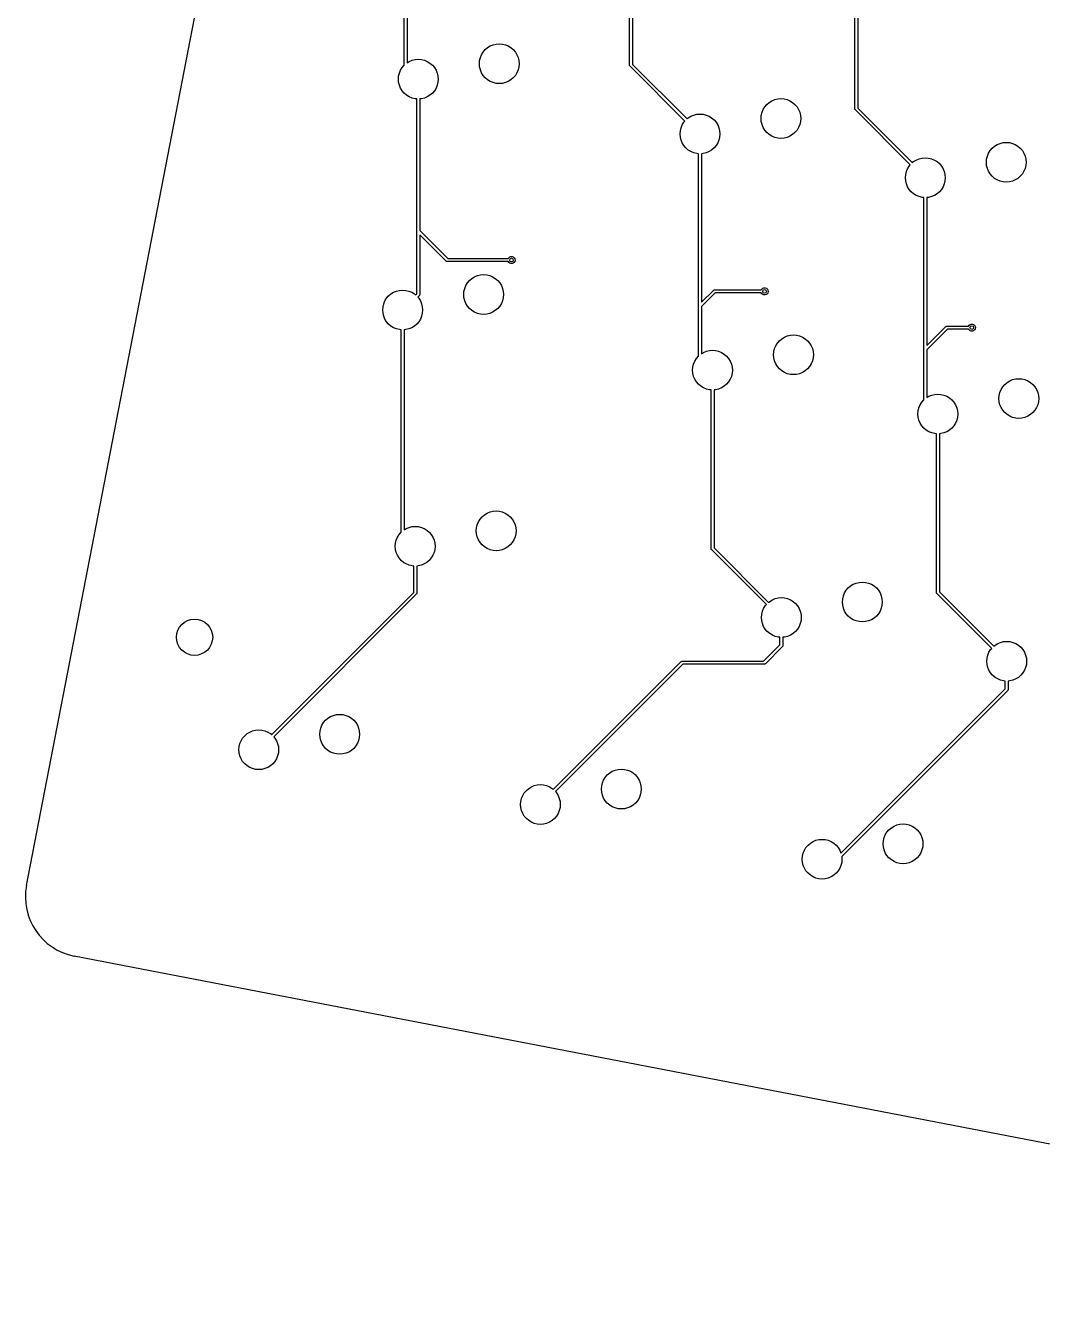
# Model space of a CAD drawing. Extents: x 101 to 518, y -308 to -134.
# Drawn here: x 101.5 to 185.9, y -307.3 to -202 of the extents above; entities that cross this region are included whole.
import ezdxf

# ---------------------------------------------------------------- set-up
doc = ezdxf.new("R2010")
doc.units = 0
doc.layers.add('BLACK', color=7, linetype='CONTINUOUS')

msp = doc.modelspace()

# ---------------------------------------------------------------- linework, layer by layer
at = {"layer": 'BLACK', "linetype": 'CONTINUOUS'}
for p, q in [((101.55841, -273.39485), (126.058534, -146.810875)), ((132.908749, -205.312929), (132.908749, -188.51249)), ((133.158749, -188.51249), (133.158749, -205.11262)), ((151.608747, -205.309606), (151.608747, -192.147401)), ((151.858747, -192.147401), (151.858747, -205.257829)), ((170.308744, -208.944516), (170.308744, -195.782313)), ((170.558744, -195.782313), (170.558744, -208.89274)), ((139.321664, -204.450274), (139.456947, -204.229512)), ((139.456947, -204.229512), (139.625099, -204.032632)), ((139.625099, -204.032632), (139.821979, -203.86448)), ((139.821979, -203.86448), (140.042741, -203.729197)), ((140.042741, -203.729197), (140.281947, -203.630115)), ((140.281947, -203.630115), (140.533708, -203.569672)), ((140.533708, -203.569672), (140.791825, -203.549358)), ((140.791825, -203.549358), (141.049942, -203.569672)), ((141.049942, -203.569672), (141.301703, -203.630115)), ((141.301703, -203.630115), (141.540909, -203.729197)), ((141.540909, -203.729197), (141.761671, -203.86448)), ((141.761671, -203.86448), (141.958551, -204.032632)), ((141.958551, -204.032632), (142.126703, -204.229512)), ((142.126703, -204.229512), (142.261986, -204.450274)), ((132.738959, -205.511208), (132.907111, -205.314328)), ((132.907111, -205.314328), (132.908749, -205.312929)), ((133.158749, -205.11262), (133.324753, -205.010893)), ((133.324753, -205.010893), (133.563959, -204.911811)), ((133.563959, -204.911811), (133.81572, -204.851368)), ((133.81572, -204.851368), (134.073837, -204.831054)), ((134.073837, -204.831054), (134.331954, -204.851368)), ((134.331954, -204.851368), (134.583715, -204.911811)), ((134.583715, -204.911811), (134.822921, -205.010893)), ((134.822921, -205.010893), (135.043683, -205.146176)), ((135.043683, -205.146176), (135.240563, -205.314328)), ((135.240563, -205.314328), (135.408715, -205.511208)), ((139.141825, -205.199358), (139.162139, -204.941241)), ((139.162139, -205.457475), (139.141825, -205.199358)), ((139.162139, -204.941241), (139.222582, -204.68948)), ((139.222582, -204.68948), (139.321664, -204.450274)), ((142.261986, -204.450274), (142.361068, -204.68948)), ((142.361068, -204.68948), (142.421511, -204.941241)), ((142.421511, -204.941241), (142.441825, -205.199358)), ((142.441825, -205.199358), (142.421511, -205.457475)), ((151.611149, -205.333992), (151.608747, -205.309606)), ((151.611149, -205.333993), (151.611149, -205.333992)), ((151.616615, -205.34719), (151.611149, -205.333993)), ((151.629813, -205.379052), (151.616615, -205.34719)), ((151.629818, -205.379057), (151.629813, -205.379052)), ((151.645359, -205.397994), (151.629818, -205.379057)), ((151.858747, -205.257829), (156.377452, -209.776534)), ((132.423837, -206.481054), (132.444151, -206.222937)), ((132.444151, -206.222937), (132.504594, -205.971176)), ((132.504594, -205.971176), (132.603676, -205.73197)), ((132.603676, -205.73197), (132.738959, -205.511208)), ((135.408715, -205.511208), (135.543998, -205.73197)), ((135.543998, -205.73197), (135.64308, -205.971176)), ((135.64308, -205.971176), (135.703523, -206.222937)), ((135.703523, -206.222937), (135.723837, -206.481054)), ((139.222582, -205.709236), (139.162139, -205.457475)), ((139.321664, -205.948442), (139.222582, -205.709236)), ((139.456947, -206.169204), (139.321664, -205.948442)), ((139.625099, -206.366084), (139.456947, -206.169204)), ((139.821979, -206.534236), (139.625099, -206.366084)), ((141.958551, -206.366084), (141.761671, -206.534236)), ((142.126703, -206.169204), (141.958551, -206.366084)), ((142.261986, -205.948442), (142.126703, -206.169204)), ((142.361068, -205.709236), (142.261986, -205.948442)), ((142.421511, -205.457475), (142.361068, -205.709236)), ((156.200675, -209.953311), (151.645359, -205.397994)), ((132.444151, -206.739171), (132.423837, -206.481054)), ((132.504594, -206.990932), (132.444151, -206.739171)), ((132.603676, -207.230138), (132.504594, -206.990932)), ((132.738959, -207.4509), (132.603676, -207.230138)), ((132.907111, -207.64778), (132.738959, -207.4509)), ((135.408715, -207.4509), (135.240563, -207.64778)), ((135.543998, -207.230138), (135.408715, -207.4509)), ((135.64308, -206.990932), (135.543998, -207.230138)), ((135.703523, -206.739171), (135.64308, -206.990932)), ((135.723837, -206.481054), (135.703523, -206.739171)), ((140.042741, -206.669519), (139.821979, -206.534236)), ((140.281947, -206.768601), (140.042741, -206.669519)), ((140.533708, -206.829044), (140.281947, -206.768601)), ((140.791825, -206.849358), (140.533708, -206.829044)), ((141.049942, -206.829044), (140.791825, -206.849358)), ((141.301703, -206.768601), (141.049942, -206.829044)), ((141.540909, -206.669519), (141.301703, -206.768601)), ((141.761671, -206.534236), (141.540909, -206.669519)), ((133.103991, -207.815932), (132.907111, -207.64778)), ((133.324753, -207.951215), (133.103991, -207.815932)), ((133.563959, -208.050297), (133.324753, -207.951215)), ((133.81572, -208.11074), (133.563959, -208.050297)), ((133.948837, -208.121216), (133.81572, -208.11074)), ((133.948837, -219.096311), (133.948837, -208.121216)), ((134.331954, -208.11074), (134.198837, -208.121216)), ((134.198837, -208.121216), (134.198837, -219.044534)), ((134.583715, -208.050297), (134.331954, -208.11074)), ((134.822921, -207.951215), (134.583715, -208.050297)), ((135.043683, -207.815932), (134.822921, -207.951215)), ((135.240563, -207.64778), (135.043683, -207.815932)), ((163.000096, -208.576271), (163.196976, -208.408119)), ((163.196976, -208.408119), (163.417738, -208.272836)), ((163.417738, -208.272836), (163.656944, -208.173754)), ((163.656944, -208.173754), (163.908705, -208.113311)), ((163.908705, -208.113311), (164.166822, -208.092997)), ((164.166822, -208.092997), (164.424939, -208.113311)), ((164.424939, -208.113311), (164.6767, -208.173754)), ((164.6767, -208.173754), (164.915906, -208.272836)), ((164.915906, -208.272836), (165.136668, -208.408119)), ((165.136668, -208.408119), (165.333548, -208.576271)), ((156.478988, -209.689815), (156.69975, -209.554532)), ((156.69975, -209.554532), (156.938956, -209.45545)), ((156.938956, -209.45545), (157.190717, -209.395007)), ((157.190717, -209.395007), (157.448834, -209.374693)), ((157.448834, -209.374693), (157.706951, -209.395007)), ((157.706951, -209.395007), (157.958712, -209.45545)), ((157.958712, -209.45545), (158.197918, -209.554532)), ((158.197918, -209.554532), (158.41868, -209.689815)), ((162.516822, -209.742997), (162.537136, -209.48488)), ((162.537136, -209.48488), (162.597579, -209.233119)), ((162.597579, -209.233119), (162.696661, -208.993913)), ((162.696661, -208.993913), (162.831944, -208.773151)), ((162.831944, -208.773151), (163.000096, -208.576271)), ((165.333548, -208.576271), (165.5017, -208.773151)), ((165.5017, -208.773151), (165.636983, -208.993913)), ((165.636983, -208.993913), (165.736065, -209.233119)), ((165.736065, -209.233119), (165.796508, -209.48488)), ((165.796508, -209.48488), (165.816822, -209.742997)), ((170.311146, -208.968902), (170.308744, -208.944516)), ((170.311146, -208.968903), (170.311146, -208.968902)), ((170.316612, -208.9821), (170.311146, -208.968903)), ((170.32981, -209.013962), (170.316612, -208.9821)), ((170.329815, -209.013967), (170.32981, -209.013962)), ((170.345356, -209.032904), (170.329815, -209.013967)), ((174.900674, -213.588222), (170.345356, -209.032904)), ((170.558744, -208.89274), (175.07745, -213.411446)), ((155.819148, -210.766576), (155.879591, -210.514815)), ((155.879591, -210.514815), (155.978673, -210.275609)), ((155.978673, -210.275609), (156.113956, -210.054847)), ((156.113956, -210.054847), (156.200675, -209.953311)), ((156.377452, -209.776534), (156.478988, -209.689815)), ((158.41868, -209.689815), (158.61556, -209.857967)), ((158.61556, -209.857967), (158.783712, -210.054847)), ((158.783712, -210.054847), (158.918995, -210.275609)), ((158.918995, -210.275609), (159.018077, -210.514815)), ((159.018077, -210.514815), (159.07852, -210.766576)), ((162.537136, -210.001114), (162.516822, -209.742997)), ((162.597579, -210.252875), (162.537136, -210.001114)), ((162.696661, -210.492081), (162.597579, -210.252875)), ((162.831944, -210.712843), (162.696661, -210.492081)), ((165.636983, -210.492081), (165.5017, -210.712843)), ((165.736065, -210.252875), (165.636983, -210.492081)), ((165.796508, -210.001114), (165.736065, -210.252875)), ((165.816822, -209.742997), (165.796508, -210.001114)), ((155.798834, -211.024693), (155.819148, -210.766576)), ((155.819148, -211.28281), (155.798834, -211.024693)), ((155.879591, -211.534571), (155.819148, -211.28281)), ((155.978673, -211.773777), (155.879591, -211.534571)), ((159.018077, -211.534571), (158.918995, -211.773777)), ((159.07852, -211.28281), (159.018077, -211.534571)), ((159.07852, -210.766576), (159.098834, -211.024693)), ((159.098834, -211.024693), (159.07852, -211.28281)), ((163.000096, -210.909723), (162.831944, -210.712843)), ((163.196976, -211.077875), (163.000096, -210.909723)), ((163.417738, -211.213158), (163.196976, -211.077875)), ((163.656944, -211.31224), (163.417738, -211.213158)), ((163.908705, -211.372683), (163.656944, -211.31224)), ((164.166822, -211.392997), (163.908705, -211.372683)), ((164.424939, -211.372683), (164.166822, -211.392997)), ((164.6767, -211.31224), (164.424939, -211.372683)), ((164.915906, -211.213158), (164.6767, -211.31224)), ((165.136668, -211.077875), (164.915906, -211.213158)), ((165.333548, -210.909723), (165.136668, -211.077875)), ((165.5017, -210.712843), (165.333548, -210.909723)), ((156.113956, -211.994539), (155.978673, -211.773777)), ((156.282108, -212.191419), (156.113956, -211.994539)), ((156.478988, -212.359571), (156.282108, -212.191419)), ((156.69975, -212.494854), (156.478988, -212.359571)), ((156.938956, -212.593936), (156.69975, -212.494854)), ((157.190717, -212.654379), (156.938956, -212.593936)), ((157.323834, -212.664855), (157.190717, -212.654379)), ((157.323834, -225.296311), (157.323834, -212.664855)), ((157.706951, -212.654379), (157.573834, -212.664855)), ((157.573834, -212.664855), (157.573834, -224.994534)), ((157.958712, -212.593936), (157.706951, -212.654379)), ((158.197918, -212.494854), (157.958712, -212.593936)), ((158.41868, -212.359571), (158.197918, -212.494854)), ((158.61556, -212.191419), (158.41868, -212.359571)), ((158.783712, -211.994539), (158.61556, -212.191419)), ((158.918995, -211.773777), (158.783712, -211.994539)), ((181.297577, -212.86803), (181.396659, -212.628824)), ((181.396659, -212.628824), (181.531942, -212.408062)), ((181.531942, -212.408062), (181.700094, -212.211182)), ((181.700094, -212.211182), (181.896974, -212.04303)), ((181.896974, -212.04303), (182.117736, -211.907747)), ((182.117736, -211.907747), (182.356942, -211.808665)), ((182.356942, -211.808665), (182.608703, -211.748222)), ((182.608703, -211.748222), (182.86682, -211.727908)), ((182.86682, -211.727908), (183.124937, -211.748222)), ((183.124937, -211.748222), (183.376698, -211.808665)), ((183.376698, -211.808665), (183.615904, -211.907747)), ((183.615904, -211.907747), (183.836666, -212.04303)), ((183.836666, -212.04303), (184.033546, -212.211182)), ((184.033546, -212.211182), (184.201698, -212.408062)), ((184.201698, -212.408062), (184.336981, -212.628824)), ((184.336981, -212.628824), (184.436063, -212.86803)), ((174.678671, -213.91052), (174.813954, -213.689758)), ((174.813954, -213.689758), (174.900674, -213.588222)), ((175.07745, -213.411446), (175.178986, -213.324726)), ((175.178986, -213.324726), (175.399748, -213.189443)), ((175.399748, -213.189443), (175.638954, -213.090361)), ((175.638954, -213.090361), (175.890715, -213.029918)), ((175.890715, -213.029918), (176.148832, -213.009604)), ((176.148832, -213.009604), (176.406949, -213.029918)), ((176.406949, -213.029918), (176.65871, -213.090361)), ((176.65871, -213.090361), (176.897916, -213.189443)), ((176.897916, -213.189443), (177.118678, -213.324726)), ((177.118678, -213.324726), (177.315558, -213.492878)), ((177.315558, -213.492878), (177.48371, -213.689758)), ((177.48371, -213.689758), (177.618993, -213.91052)), ((181.21682, -213.377908), (181.237134, -213.119791)), ((181.237134, -213.636025), (181.21682, -213.377908)), ((181.237134, -213.119791), (181.297577, -212.86803)), ((181.297577, -213.887786), (181.237134, -213.636025)), ((184.436063, -212.86803), (184.496506, -213.119791)), ((184.496506, -213.636025), (184.436063, -213.887786)), ((184.496506, -213.119791), (184.51682, -213.377908)), ((184.51682, -213.377908), (184.496506, -213.636025)), ((174.498832, -214.659604), (174.519146, -214.401487)), ((174.519146, -214.917721), (174.498832, -214.659604)), ((174.519146, -214.401487), (174.579589, -214.149726)), ((174.579589, -214.149726), (174.678671, -213.91052)), ((177.618993, -213.91052), (177.718075, -214.149726)), ((177.718075, -214.149726), (177.778518, -214.401487)), ((177.778518, -214.401487), (177.798832, -214.659604)), ((177.798832, -214.659604), (177.778518, -214.917721)), ((181.396659, -214.126992), (181.297577, -213.887786)), ((181.531942, -214.347754), (181.396659, -214.126992)), ((181.700094, -214.544634), (181.531942, -214.347754)), ((181.896974, -214.712786), (181.700094, -214.544634)), ((182.117736, -214.848069), (181.896974, -214.712786)), ((182.356942, -214.947151), (182.117736, -214.848069)), ((183.615904, -214.848069), (183.376698, -214.947151)), ((183.836666, -214.712786), (183.615904, -214.848069)), ((184.033546, -214.544634), (183.836666, -214.712786)), ((184.201698, -214.347754), (184.033546, -214.544634)), ((184.336981, -214.126992), (184.201698, -214.347754)), ((184.436063, -213.887786), (184.336981, -214.126992)), ((174.579589, -215.169482), (174.519146, -214.917721)), ((174.678671, -215.408688), (174.579589, -215.169482)), ((174.813954, -215.62945), (174.678671, -215.408688)), ((174.982106, -215.82633), (174.813954, -215.62945)), ((175.178986, -215.994482), (174.982106, -215.82633)), ((177.315558, -215.82633), (177.118678, -215.994482)), ((177.48371, -215.62945), (177.315558, -215.82633)), ((177.618993, -215.408688), (177.48371, -215.62945)), ((177.718075, -215.169482), (177.618993, -215.408688)), ((177.778518, -214.917721), (177.718075, -215.169482)), ((182.608703, -215.007594), (182.356942, -214.947151)), ((182.86682, -215.027908), (182.608703, -215.007594)), ((183.124937, -215.007594), (182.86682, -215.027908)), ((183.376698, -214.947151), (183.124937, -215.007594)), ((175.399748, -216.129765), (175.178986, -215.994482)), ((175.638954, -216.228847), (175.399748, -216.129765)), ((175.890715, -216.28929), (175.638954, -216.228847)), ((176.023832, -216.299766), (175.890715, -216.28929)), ((176.023832, -228.896311), (176.023832, -216.299766)), ((176.406949, -216.28929), (176.273832, -216.299766)), ((176.273832, -216.299766), (176.273832, -228.594534)), ((176.65871, -216.228847), (176.406949, -216.28929)), ((176.897916, -216.129765), (176.65871, -216.228847)), ((177.118678, -215.994482), (176.897916, -216.129765)), ((134.198837, -219.044534), (136.525614, -221.371311)), ((133.948837, -224.286226), (133.948837, -219.096311)), ((136.385449, -221.5847), (134.198837, -219.398087)), ((134.198837, -219.398087), (134.198837, -224.338003)), ((136.404391, -221.600245), (136.385449, -221.5847)), ((136.449451, -221.618909), (136.404391, -221.600245)), ((136.473837, -221.621311), (136.449451, -221.618909)), ((141.540761, -221.621311), (136.473837, -221.621311)), ((136.525614, -221.371311), (141.540761, -221.371311)), ((141.540761, -221.371311), (141.579927, -221.303475)), ((141.579927, -221.689147), (141.540761, -221.621311)), ((141.579927, -221.303475), (141.65974, -221.236503)), ((141.65974, -221.756119), (141.579927, -221.689147)), ((141.65974, -221.236503), (141.757646, -221.200869)), ((141.757646, -221.791753), (141.65974, -221.756119)), ((141.757646, -221.200869), (141.861834, -221.200869)), ((141.861834, -221.791753), (141.757646, -221.791753)), ((141.861834, -221.200869), (141.95974, -221.236503)), ((141.95974, -221.756119), (141.861834, -221.791753)), ((141.95974, -221.236503), (142.039553, -221.303475)), ((142.039553, -221.689147), (141.95974, -221.756119)), ((142.039553, -221.303475), (142.091648, -221.393705)), ((142.091648, -221.598917), (142.039553, -221.689147)), ((142.091648, -221.393705), (142.10974, -221.496311)), ((142.10974, -221.496311), (142.091648, -221.598917)), ((138.159535, -223.383873), (138.327687, -223.186993)), ((138.327687, -223.186993), (138.524567, -223.018841)), ((138.524567, -223.018841), (138.745329, -222.883558)), ((138.745329, -222.883558), (138.984535, -222.784476)), ((138.984535, -222.784476), (139.236296, -222.724033)), ((139.236296, -222.724033), (139.494413, -222.703719)), ((139.494413, -222.703719), (139.75253, -222.724033)), ((139.75253, -222.724033), (140.004291, -222.784476)), ((140.004291, -222.784476), (140.243497, -222.883558)), ((140.243497, -222.883558), (140.464259, -223.018841)), ((140.464259, -223.018841), (140.661139, -223.186993)), ((140.661139, -223.186993), (140.829291, -223.383873)), ((131.609699, -224.468689), (131.806579, -224.300537)), ((131.806579, -224.300537), (132.027341, -224.165254)), ((132.027341, -224.165254), (132.266547, -224.066172)), ((132.266547, -224.066172), (132.518308, -224.005729)), ((132.518308, -224.005729), (132.776425, -223.985415)), ((132.776425, -223.985415), (133.034542, -224.005729)), ((133.034542, -224.005729), (133.286303, -224.066172)), ((133.286303, -224.066172), (133.525509, -224.165254)), ((133.525509, -224.165254), (133.746271, -224.300537)), ((133.746271, -224.300537), (133.847806, -224.387256)), ((133.847806, -224.387256), (133.948837, -224.286226)), ((134.198837, -224.338003), (134.196435, -224.362389)), ((137.844413, -224.353719), (137.864727, -224.095602)), ((137.864727, -224.095602), (137.92517, -223.843841)), ((137.92517, -223.843841), (138.024252, -223.604635)), ((138.024252, -223.604635), (138.159535, -223.383873)), ((140.829291, -223.383873), (140.964574, -223.604635)), ((140.964574, -223.604635), (141.063656, -223.843841)), ((141.063656, -223.843841), (141.124099, -224.095602)), ((141.124099, -224.095602), (141.144413, -224.353719)), ((157.573834, -224.994534), (158.560445, -224.007923)), ((158.700611, -224.221311), (157.573834, -225.348087)), ((158.560445, -224.007923), (158.579387, -223.992378)), ((158.579387, -223.992378), (158.579388, -223.992377)), ((158.579388, -223.992377), (158.605783, -223.981444)), ((158.605783, -223.981444), (158.624447, -223.973713)), ((158.624447, -223.973713), (158.624448, -223.973713)), ((158.624448, -223.973713), (158.648834, -223.971311)), ((158.648834, -223.971311), (162.540761, -223.971311)), ((162.540761, -224.221311), (158.700611, -224.221311)), ((162.540761, -223.971311), (162.579927, -223.903475)), ((162.579927, -224.289147), (162.540761, -224.221311)), ((162.579927, -223.903475), (162.65974, -223.836503)), ((162.65974, -224.356119), (162.579927, -224.289147)), ((162.65974, -223.836503), (162.757646, -223.800869)), ((162.757646, -223.800869), (162.861834, -223.800869)), ((162.861834, -223.800869), (162.95974, -223.836503)), ((162.95974, -223.836503), (163.039553, -223.903475)), ((163.039553, -224.289147), (162.95974, -224.356119)), ((163.039553, -223.903475), (163.091648, -223.993705)), ((163.091648, -224.198917), (163.039553, -224.289147)), ((163.091648, -223.993705), (163.10974, -224.096311)), ((163.10974, -224.096311), (163.091648, -224.198917)), ((131.126425, -225.635415), (131.146739, -225.377298)), ((131.146739, -225.377298), (131.207182, -225.125537)), ((131.207182, -225.125537), (131.306264, -224.886331)), ((131.306264, -224.886331), (131.441547, -224.665569)), ((131.441547, -224.665569), (131.609699, -224.468689)), ((134.162226, -224.426391), (134.024583, -224.564033)), ((134.024583, -224.564033), (134.111303, -224.665569)), ((134.111303, -224.665569), (134.246586, -224.886331)), ((134.177771, -224.407449), (134.162226, -224.426391)), ((134.196435, -224.362389), (134.177771, -224.407449)), ((134.246586, -224.886331), (134.345668, -225.125537)), ((134.345668, -225.125537), (134.406111, -225.377298)), ((134.406111, -225.377298), (134.426425, -225.635415)), ((137.864727, -224.611836), (137.844413, -224.353719)), ((137.92517, -224.863597), (137.864727, -224.611836)), ((138.024252, -225.102803), (137.92517, -224.863597)), ((138.159535, -225.323565), (138.024252, -225.102803)), ((138.327687, -225.520445), (138.159535, -225.323565)), ((140.829291, -225.323565), (140.661139, -225.520445)), ((140.964574, -225.102803), (140.829291, -225.323565)), ((141.063656, -224.863597), (140.964574, -225.102803)), ((141.124099, -224.611836), (141.063656, -224.863597)), ((141.144413, -224.353719), (141.124099, -224.611836)), ((157.323834, -229.465294), (157.323834, -225.296311)), ((157.573834, -225.348087), (157.573834, -229.264985)), ((162.757646, -224.391753), (162.65974, -224.356119)), ((162.861834, -224.391753), (162.757646, -224.391753)), ((162.95974, -224.356119), (162.861834, -224.391753)), ((131.146739, -225.893532), (131.126425, -225.635415)), ((131.207182, -226.145293), (131.146739, -225.893532)), ((131.306264, -226.384499), (131.207182, -226.145293)), ((131.441547, -226.605261), (131.306264, -226.384499)), ((134.246586, -226.384499), (134.111303, -226.605261)), ((134.345668, -226.145293), (134.246586, -226.384499)), ((134.406111, -225.893532), (134.345668, -226.145293)), ((134.426425, -225.635415), (134.406111, -225.893532)), ((138.524567, -225.688597), (138.327687, -225.520445)), ((138.745329, -225.82388), (138.524567, -225.688597)), ((138.984535, -225.922962), (138.745329, -225.82388)), ((139.236296, -225.983405), (138.984535, -225.922962)), ((139.494413, -226.003719), (139.236296, -225.983405)), ((139.75253, -225.983405), (139.494413, -226.003719)), ((140.004291, -225.922962), (139.75253, -225.983405)), ((140.243497, -225.82388), (140.004291, -225.922962)), ((140.464259, -225.688597), (140.243497, -225.82388)), ((140.661139, -225.520445), (140.464259, -225.688597)), ((131.609699, -226.802141), (131.441547, -226.605261)), ((131.806579, -226.970293), (131.609699, -226.802141)), ((132.027341, -227.105576), (131.806579, -226.970293)), ((132.266547, -227.204658), (132.027341, -227.105576)), ((132.518308, -227.265101), (132.266547, -227.204658)), ((132.651425, -227.275577), (132.518308, -227.265101)), ((132.651425, -244.076016), (132.651425, -227.275577)), ((133.034542, -227.265101), (132.901425, -227.275577)), ((132.901425, -227.275577), (132.901425, -243.875707)), ((133.286303, -227.204658), (133.034542, -227.265101)), ((133.525509, -227.105576), (133.286303, -227.204658)), ((133.746271, -226.970293), (133.525509, -227.105576)), ((133.943151, -226.802141), (133.746271, -226.970293)), ((134.111303, -226.605261), (133.943151, -226.802141)), ((176.273832, -228.594534), (177.860443, -227.007923)), ((178.000609, -227.221311), (176.273832, -228.948087)), ((177.860443, -227.007923), (177.879385, -226.992378)), ((177.879385, -226.992378), (177.879386, -226.992377)), ((177.879386, -226.992377), (177.905781, -226.981444)), ((177.905781, -226.981444), (177.924445, -226.973713)), ((177.924445, -226.973713), (177.924446, -226.973713)), ((177.924446, -226.973713), (177.948832, -226.971311)), ((177.948832, -226.971311), (179.740761, -226.971311)), ((179.740761, -227.221311), (178.000609, -227.221311)), ((179.740761, -226.971311), (179.779927, -226.903475)), ((179.779927, -227.289147), (179.740761, -227.221311)), ((179.779927, -226.903475), (179.85974, -226.836503)), ((179.85974, -227.356119), (179.779927, -227.289147)), ((179.85974, -226.836503), (179.957646, -226.800869)), ((179.957646, -227.391753), (179.85974, -227.356119)), ((179.957646, -226.800869), (180.061834, -226.800869)), ((180.061834, -227.391753), (179.957646, -227.391753)), ((180.061834, -226.800869), (180.15974, -226.836503)), ((180.15974, -227.356119), (180.061834, -227.391753)), ((180.15974, -226.836503), (180.239553, -226.903475)), ((180.239553, -227.289147), (180.15974, -227.356119)), ((180.239553, -226.903475), (180.291648, -226.993705)), ((180.291648, -227.198917), (180.239553, -227.289147)), ((180.291648, -226.993705), (180.30974, -227.096311)), ((180.30974, -227.096311), (180.291648, -227.198917)), ((163.736749, -228.602639), (163.872032, -228.381877)), ((163.872032, -228.381877), (164.040184, -228.184997)), ((164.040184, -228.184997), (164.237064, -228.016845)), ((164.237064, -228.016845), (164.457826, -227.881562)), ((164.457826, -227.881562), (164.697032, -227.78248)), ((164.697032, -227.78248), (164.948793, -227.722037)), ((164.948793, -227.722037), (165.20691, -227.701723)), ((165.20691, -227.701723), (165.465027, -227.722037)), ((165.465027, -227.722037), (165.716788, -227.78248)), ((165.716788, -227.78248), (165.955994, -227.881562)), ((165.955994, -227.881562), (166.176756, -228.016845)), ((166.176756, -228.016845), (166.373636, -228.184997)), ((166.373636, -228.184997), (166.541788, -228.381877)), ((166.541788, -228.381877), (166.677071, -228.602639)), ((157.154044, -229.663573), (157.322196, -229.466693)), ((157.322196, -229.466693), (157.323834, -229.465294)), ((157.573834, -229.264985), (157.739838, -229.163258)), ((157.739838, -229.163258), (157.979044, -229.064176)), ((157.979044, -229.064176), (158.230805, -229.003733)), ((158.230805, -229.003733), (158.488922, -228.983419)), ((158.488922, -228.983419), (158.747039, -229.003733)), ((158.747039, -229.003733), (158.9988, -229.064176)), ((158.9988, -229.064176), (159.238006, -229.163258)), ((159.238006, -229.163258), (159.458768, -229.298541)), ((159.458768, -229.298541), (159.655648, -229.466693)), ((159.655648, -229.466693), (159.8238, -229.663573)), ((163.55691, -229.351723), (163.577224, -229.093606)), ((163.577224, -229.60984), (163.55691, -229.351723)), ((163.577224, -229.093606), (163.637667, -228.841845)), ((163.637667, -228.841845), (163.736749, -228.602639)), ((166.677071, -228.602639), (166.776153, -228.841845)), ((166.776153, -228.841845), (166.836596, -229.093606)), ((166.836596, -229.093606), (166.85691, -229.351723)), ((166.85691, -229.351723), (166.836596, -229.60984)), ((176.023832, -233.100205), (176.023832, -228.896311)), ((176.273832, -228.948087), (176.273832, -232.899896)), ((156.838922, -230.633419), (156.859236, -230.375302)), ((156.859236, -230.891536), (156.838922, -230.633419)), ((156.859236, -230.375302), (156.919679, -230.123541)), ((156.919679, -230.123541), (157.018761, -229.884335)), ((157.018761, -229.884335), (157.154044, -229.663573)), ((159.8238, -229.663573), (159.959083, -229.884335)), ((159.959083, -229.884335), (160.058165, -230.123541)), ((160.058165, -230.123541), (160.118608, -230.375302)), ((160.118608, -230.375302), (160.138922, -230.633419)), ((160.138922, -230.633419), (160.118608, -230.891536)), ((163.637667, -229.861601), (163.577224, -229.60984)), ((163.736749, -230.100807), (163.637667, -229.861601)), ((163.872032, -230.321569), (163.736749, -230.100807)), ((164.040184, -230.518449), (163.872032, -230.321569)), ((164.237064, -230.686601), (164.040184, -230.518449)), ((166.373636, -230.518449), (166.176756, -230.686601)), ((166.541788, -230.321569), (166.373636, -230.518449)), ((166.677071, -230.100807), (166.541788, -230.321569)), ((166.776153, -229.861601), (166.677071, -230.100807)), ((166.836596, -229.60984), (166.776153, -229.861601)), ((156.919679, -231.143297), (156.859236, -230.891536)), ((157.018761, -231.382503), (156.919679, -231.143297)), ((157.154044, -231.603265), (157.018761, -231.382503)), ((157.322196, -231.800145), (157.154044, -231.603265)), ((159.8238, -231.603265), (159.655648, -231.800145)), ((159.959083, -231.382503), (159.8238, -231.603265)), ((160.058165, -231.143297), (159.959083, -231.382503)), ((160.118608, -230.891536), (160.058165, -231.143297)), ((164.457826, -230.821884), (164.237064, -230.686601)), ((164.697032, -230.920966), (164.457826, -230.821884)), ((164.948793, -230.981409), (164.697032, -230.920966)), ((165.20691, -231.001723), (164.948793, -230.981409)), ((165.465027, -230.981409), (165.20691, -231.001723)), ((165.716788, -230.920966), (165.465027, -230.981409)), ((165.955994, -230.821884), (165.716788, -230.920966)), ((166.176756, -230.686601), (165.955994, -230.821884)), ((182.740182, -231.819908), (182.937062, -231.651756)), ((182.937062, -231.651756), (183.157824, -231.516473)), ((183.157824, -231.516473), (183.39703, -231.417391)), ((183.39703, -231.417391), (183.648791, -231.356948)), ((183.648791, -231.356948), (183.906908, -231.336634)), ((183.906908, -231.336634), (184.165025, -231.356948)), ((184.165025, -231.356948), (184.416786, -231.417391)), ((184.416786, -231.417391), (184.655992, -231.516473)), ((184.655992, -231.516473), (184.876754, -231.651756)), ((184.876754, -231.651756), (185.073634, -231.819908)), ((157.519076, -231.968297), (157.322196, -231.800145)), ((157.739838, -232.10358), (157.519076, -231.968297)), ((157.979044, -232.202662), (157.739838, -232.10358)), ((158.230805, -232.263105), (157.979044, -232.202662)), ((158.363922, -232.273581), (158.230805, -232.263105)), ((158.363922, -245.435784), (158.363922, -232.273581)), ((158.747039, -232.263105), (158.613922, -232.273581)), ((158.613922, -232.273581), (158.613922, -245.384008)), ((158.9988, -232.202662), (158.747039, -232.263105)), ((159.238006, -232.10358), (158.9988, -232.202662)), ((159.458768, -231.968297), (159.238006, -232.10358)), ((159.655648, -231.800145), (159.458768, -231.968297)), ((176.439836, -232.798169), (176.679042, -232.699087)), ((176.679042, -232.699087), (176.930803, -232.638644)), ((176.930803, -232.638644), (177.18892, -232.61833)), ((177.18892, -232.61833), (177.447037, -232.638644)), ((177.447037, -232.638644), (177.698798, -232.699087)), ((177.698798, -232.699087), (177.938004, -232.798169)), ((182.256908, -232.986634), (182.277222, -232.728517)), ((182.277222, -232.728517), (182.337665, -232.476756)), ((182.337665, -232.476756), (182.436747, -232.23755)), ((182.436747, -232.23755), (182.57203, -232.016788)), ((182.57203, -232.016788), (182.740182, -231.819908)), ((185.073634, -231.819908), (185.241786, -232.016788)), ((185.241786, -232.016788), (185.377069, -232.23755)), ((185.377069, -232.23755), (185.476151, -232.476756)), ((185.476151, -232.476756), (185.536594, -232.728517)), ((185.536594, -232.728517), (185.556908, -232.986634)), ((175.559234, -234.010213), (175.619677, -233.758452)), ((175.619677, -233.758452), (175.718759, -233.519246)), ((175.718759, -233.519246), (175.854042, -233.298484)), ((175.854042, -233.298484), (176.022194, -233.101604)), ((176.022194, -233.101604), (176.023832, -233.100205)), ((176.273832, -232.899896), (176.439836, -232.798169)), ((177.938004, -232.798169), (178.158766, -232.933452)), ((178.158766, -232.933452), (178.355646, -233.101604)), ((178.355646, -233.101604), (178.523798, -233.298484)), ((178.523798, -233.298484), (178.659081, -233.519246)), ((178.659081, -233.519246), (178.758163, -233.758452)), ((178.758163, -233.758452), (178.818606, -234.010213)), ((182.277222, -233.244751), (182.256908, -232.986634)), ((182.337665, -233.496512), (182.277222, -233.244751)), ((182.436747, -233.735718), (182.337665, -233.496512)), ((182.57203, -233.95648), (182.436747, -233.735718)), ((185.377069, -233.735718), (185.241786, -233.95648)), ((185.476151, -233.496512), (185.377069, -233.735718)), ((185.536594, -233.244751), (185.476151, -233.496512)), ((185.556908, -232.986634), (185.536594, -233.244751)), ((175.53892, -234.26833), (175.559234, -234.010213)), ((175.559234, -234.526447), (175.53892, -234.26833)), ((175.619677, -234.778208), (175.559234, -234.526447)), ((175.718759, -235.017414), (175.619677, -234.778208)), ((178.758163, -234.778208), (178.659081, -235.017414)), ((178.818606, -234.526447), (178.758163, -234.778208)), ((178.818606, -234.010213), (178.83892, -234.26833)), ((178.83892, -234.26833), (178.818606, -234.526447)), ((182.740182, -234.15336), (182.57203, -233.95648)), ((182.937062, -234.321512), (182.740182, -234.15336)), ((183.157824, -234.456795), (182.937062, -234.321512)), ((183.39703, -234.555877), (183.157824, -234.456795)), ((183.648791, -234.61632), (183.39703, -234.555877)), ((183.906908, -234.636634), (183.648791, -234.61632)), ((184.165025, -234.61632), (183.906908, -234.636634)), ((184.416786, -234.555877), (184.165025, -234.61632)), ((184.655992, -234.456795), (184.416786, -234.555877)), ((184.876754, -234.321512), (184.655992, -234.456795)), ((185.073634, -234.15336), (184.876754, -234.321512)), ((185.241786, -233.95648), (185.073634, -234.15336)), ((175.854042, -235.238176), (175.718759, -235.017414)), ((176.022194, -235.435056), (175.854042, -235.238176)), ((176.219074, -235.603208), (176.022194, -235.435056)), ((176.439836, -235.738491), (176.219074, -235.603208)), ((176.679042, -235.837573), (176.439836, -235.738491)), ((176.930803, -235.898016), (176.679042, -235.837573)), ((177.06392, -235.908492), (176.930803, -235.898016)), ((177.06392, -249.070695), (177.06392, -235.908492)), ((177.447037, -235.898016), (177.31392, -235.908492)), ((177.31392, -235.908492), (177.31392, -249.018919)), ((177.698798, -235.837573), (177.447037, -235.898016)), ((177.938004, -235.738491), (177.698798, -235.837573)), ((178.158766, -235.603208), (177.938004, -235.738491)), ((178.355646, -235.435056), (178.158766, -235.603208)), ((178.523798, -235.238176), (178.355646, -235.435056)), ((178.659081, -235.017414), (178.523798, -235.238176)), ((138.965258, -243.452567), (139.06434, -243.213361)), ((139.06434, -243.213361), (139.199623, -242.992599)), ((139.199623, -242.992599), (139.367775, -242.795719)), ((139.367775, -242.795719), (139.564655, -242.627567)), ((139.564655, -242.627567), (139.785417, -242.492284)), ((139.785417, -242.492284), (140.024623, -242.393202)), ((140.024623, -242.393202), (140.276384, -242.332759)), ((140.276384, -242.332759), (140.534501, -242.312445)), ((140.534501, -242.312445), (140.792618, -242.332759)), ((140.792618, -242.332759), (141.044379, -242.393202)), ((141.044379, -242.393202), (141.283585, -242.492284)), ((141.283585, -242.492284), (141.504347, -242.627567)), ((141.504347, -242.627567), (141.701227, -242.795719)), ((141.701227, -242.795719), (141.869379, -242.992599)), ((141.869379, -242.992599), (142.004662, -243.213361)), ((142.004662, -243.213361), (142.103744, -243.452567)), ((132.346352, -244.495057), (132.481635, -244.274295)), ((132.481635, -244.274295), (132.649787, -244.077415)), ((132.649787, -244.077415), (132.651425, -244.076016)), ((132.901425, -243.875707), (133.067429, -243.77398)), ((133.067429, -243.77398), (133.306635, -243.674898)), ((133.306635, -243.674898), (133.558396, -243.614455)), ((133.558396, -243.614455), (133.816513, -243.594141)), ((133.816513, -243.594141), (134.07463, -243.614455)), ((134.07463, -243.614455), (134.326391, -243.674898)), ((134.326391, -243.674898), (134.565597, -243.77398)), ((134.565597, -243.77398), (134.786359, -243.909263)), ((134.786359, -243.909263), (134.983239, -244.077415)), ((134.983239, -244.077415), (135.151391, -244.274295)), ((135.151391, -244.274295), (135.286674, -244.495057)), ((138.884501, -243.962445), (138.904815, -243.704328)), ((138.904815, -244.220562), (138.884501, -243.962445)), ((138.904815, -243.704328), (138.965258, -243.452567)), ((138.965258, -244.472323), (138.904815, -244.220562)), ((142.103744, -243.452567), (142.164187, -243.704328)), ((142.164187, -244.220562), (142.103744, -244.472323)), ((142.164187, -243.704328), (142.184501, -243.962445)), ((142.184501, -243.962445), (142.164187, -244.220562)), ((132.166513, -245.244141), (132.186827, -244.986024)), ((132.186827, -245.502258), (132.166513, -245.244141)), ((132.186827, -244.986024), (132.24727, -244.734263)), ((132.24727, -244.734263), (132.346352, -244.495057)), ((135.286674, -244.495057), (135.385756, -244.734263)), ((135.385756, -244.734263), (135.446199, -244.986024)), ((135.446199, -244.986024), (135.466513, -245.244141)), ((135.466513, -245.244141), (135.446199, -245.502258)), ((139.06434, -244.711529), (138.965258, -244.472323)), ((139.199623, -244.932291), (139.06434, -244.711529)), ((139.367775, -245.129171), (139.199623, -244.932291)), ((139.564655, -245.297323), (139.367775, -245.129171)), ((139.785417, -245.432606), (139.564655, -245.297323)), ((141.504347, -245.297323), (141.283585, -245.432606)), ((141.701227, -245.129171), (141.504347, -245.297323)), ((141.869379, -244.932291), (141.701227, -245.129171)), ((142.004662, -244.711529), (141.869379, -244.932291)), ((142.103744, -244.472323), (142.004662, -244.711529)), ((158.613922, -245.384008), (163.132628, -249.902714)), ((132.24727, -245.754019), (132.186827, -245.502258)), ((132.346352, -245.993225), (132.24727, -245.754019)), ((132.481635, -246.213987), (132.346352, -245.993225)), ((132.649787, -246.410867), (132.481635, -246.213987)), ((132.846667, -246.579019), (132.649787, -246.410867)), ((134.983239, -246.410867), (134.786359, -246.579019)), ((135.151391, -246.213987), (134.983239, -246.410867)), ((135.286674, -245.993225), (135.151391, -246.213987)), ((135.385756, -245.754019), (135.286674, -245.993225)), ((135.446199, -245.502258), (135.385756, -245.754019)), ((140.024623, -245.531688), (139.785417, -245.432606)), ((140.276384, -245.592131), (140.024623, -245.531688)), ((140.534501, -245.612445), (140.276384, -245.592131)), ((140.792618, -245.592131), (140.534501, -245.612445)), ((141.044379, -245.531688), (140.792618, -245.592131)), ((141.283585, -245.432606), (141.044379, -245.531688)), ((158.366324, -245.46017), (158.363922, -245.435784)), ((158.366324, -245.460171), (158.366324, -245.46017)), ((158.370432, -245.470088), (158.366324, -245.460171)), ((158.384988, -245.50523), (158.370432, -245.470088)), ((158.384993, -245.505235), (158.384988, -245.50523)), ((158.400534, -245.524172), (158.384993, -245.505235)), ((162.955852, -250.07949), (158.400534, -245.524172)), ((133.067429, -246.714302), (132.846667, -246.579019)), ((133.306635, -246.813384), (133.067429, -246.714302)), ((133.558396, -246.873827), (133.306635, -246.813384)), ((133.691513, -246.884303), (133.558396, -246.873827)), ((133.691513, -249.089997), (133.691513, -246.884303)), ((134.07463, -246.873827), (133.941513, -246.884303)), ((133.941513, -246.884303), (133.941513, -249.141773)), ((134.326391, -246.813384), (134.07463, -246.873827)), ((134.565597, -246.714302), (134.326391, -246.813384)), ((134.786359, -246.579019), (134.565597, -246.714302)), ((169.755272, -248.70245), (169.952152, -248.534298)), ((169.952152, -248.534298), (170.172914, -248.399015)), ((170.172914, -248.399015), (170.41212, -248.299933)), ((170.41212, -248.299933), (170.663881, -248.23949)), ((170.663881, -248.23949), (170.921998, -248.219176)), ((170.921998, -248.219176), (171.180115, -248.23949)), ((171.180115, -248.23949), (171.431876, -248.299933)), ((171.431876, -248.299933), (171.671082, -248.399015)), ((171.671082, -248.399015), (171.891844, -248.534298)), ((171.891844, -248.534298), (172.088724, -248.70245)), ((121.902984, -260.878525), (133.691513, -249.089997)), ((133.904901, -249.230161), (122.07976, -261.055301)), ((133.920447, -249.211219), (133.904901, -249.230161)), ((133.939111, -249.16616), (133.920447, -249.211219)), ((133.941513, -249.141773), (133.939111, -249.166159)), ((133.939111, -249.166159), (133.939111, -249.16616)), ((163.454926, -249.680711), (163.694132, -249.581629)), ((163.694132, -249.581629), (163.945893, -249.521186)), ((163.945893, -249.521186), (164.20401, -249.500872)), ((164.20401, -249.500872), (164.462127, -249.521186)), ((164.462127, -249.521186), (164.713888, -249.581629)), ((164.713888, -249.581629), (164.953094, -249.680711)), ((169.271998, -249.869176), (169.292312, -249.611059)), ((169.292312, -249.611059), (169.352755, -249.359298)), ((169.352755, -249.359298), (169.451837, -249.120092)), ((169.451837, -249.120092), (169.58712, -248.89933)), ((169.58712, -248.89933), (169.755272, -248.70245)), ((172.088724, -248.70245), (172.256876, -248.89933)), ((172.256876, -248.89933), (172.392159, -249.120092)), ((172.392159, -249.120092), (172.491241, -249.359298)), ((172.491241, -249.359298), (172.551684, -249.611059)), ((172.551684, -249.611059), (172.571998, -249.869176)), ((177.066322, -249.095081), (177.06392, -249.070695)), ((177.084986, -249.140141), (177.066322, -249.095081)), ((177.084991, -249.140146), (177.084986, -249.140141)), ((177.100532, -249.159083), (177.084991, -249.140146)), ((181.65585, -253.714401), (177.100532, -249.159083)), ((177.31392, -249.018919), (181.832626, -253.537625)), ((162.574324, -250.892755), (162.634767, -250.640994)), ((162.634767, -250.640994), (162.733849, -250.401788)), ((162.733849, -250.401788), (162.869132, -250.181026)), ((162.869132, -250.181026), (162.955852, -250.07949)), ((163.132628, -249.902714), (163.234164, -249.815994)), ((163.234164, -249.815994), (163.454926, -249.680711)), ((164.953094, -249.680711), (165.173856, -249.815994)), ((165.173856, -249.815994), (165.370736, -249.984146)), ((165.370736, -249.984146), (165.538888, -250.181026)), ((165.538888, -250.181026), (165.674171, -250.401788)), ((165.674171, -250.401788), (165.773253, -250.640994)), ((165.773253, -250.640994), (165.833696, -250.892755)), ((169.292312, -250.127293), (169.271998, -249.869176)), ((169.352755, -250.379054), (169.292312, -250.127293)), ((169.451837, -250.61826), (169.352755, -250.379054)), ((169.58712, -250.839022), (169.451837, -250.61826)), ((172.392159, -250.61826), (172.256876, -250.839022)), ((172.491241, -250.379054), (172.392159, -250.61826)), ((172.551684, -250.127293), (172.491241, -250.379054)), ((172.571998, -249.869176), (172.551684, -250.127293)), ((162.55401, -251.150872), (162.574324, -250.892755)), ((162.574324, -251.408989), (162.55401, -251.150872)), ((162.634767, -251.66075), (162.574324, -251.408989)), ((162.733849, -251.899956), (162.634767, -251.66075)), ((165.773253, -251.66075), (165.674171, -251.899956)), ((165.833696, -251.408989), (165.773253, -251.66075)), ((165.833696, -250.892755), (165.85401, -251.150872)), ((165.85401, -251.150872), (165.833696, -251.408989)), ((169.755272, -251.035902), (169.58712, -250.839022)), ((169.952152, -251.204054), (169.755272, -251.035902)), ((170.172914, -251.339337), (169.952152, -251.204054)), ((170.41212, -251.438419), (170.172914, -251.339337)), ((170.663881, -251.498862), (170.41212, -251.438419)), ((170.921998, -251.519176), (170.663881, -251.498862)), ((171.180115, -251.498862), (170.921998, -251.519176)), ((171.431876, -251.438419), (171.180115, -251.498862)), ((171.671082, -251.339337), (171.431876, -251.438419)), ((171.891844, -251.204054), (171.671082, -251.339337)), ((172.088724, -251.035902), (171.891844, -251.204054)), ((172.256876, -250.839022), (172.088724, -251.035902)), ((162.869132, -252.120718), (162.733849, -251.899956)), ((163.037284, -252.317598), (162.869132, -252.120718)), ((163.234164, -252.48575), (163.037284, -252.317598)), ((163.454926, -252.621033), (163.234164, -252.48575)), ((163.694132, -252.720115), (163.454926, -252.621033)), ((163.945893, -252.780558), (163.694132, -252.720115)), ((164.713888, -252.720115), (164.462127, -252.780558)), ((164.953094, -252.621033), (164.713888, -252.720115)), ((165.173856, -252.48575), (164.953094, -252.621033)), ((165.370736, -252.317598), (165.173856, -252.48575)), ((165.538888, -252.120718), (165.370736, -252.317598)), ((165.674171, -251.899956), (165.538888, -252.120718)), ((162.734281, -254.777277), (164.07901, -253.432547)), ((164.292398, -253.572713), (162.874445, -254.990665)), ((164.07901, -252.791034), (163.945893, -252.780558)), ((164.07901, -253.432547), (164.07901, -252.791034)), ((164.307943, -253.553771), (164.292398, -253.572713)), ((164.307944, -253.55377), (164.307943, -253.553771)), ((164.32173, -253.520487), (164.307944, -253.55377)), ((164.326608, -253.508711), (164.32173, -253.520487)), ((164.32901, -253.484324), (164.326608, -253.50871)), ((164.326608, -253.50871), (164.326608, -253.508711)), ((164.462127, -252.780558), (164.32901, -252.791034)), ((164.32901, -252.791034), (164.32901, -253.484324)), ((181.433847, -254.036699), (181.56913, -253.815937)), ((181.56913, -253.815937), (181.65585, -253.714401)), ((181.832626, -253.537625), (181.934162, -253.450905)), ((181.934162, -253.450905), (182.154924, -253.315622)), ((182.154924, -253.315622), (182.39413, -253.21654)), ((182.39413, -253.21654), (182.645891, -253.156097)), ((182.645891, -253.156097), (182.904008, -253.135783)), ((182.904008, -253.135783), (183.162125, -253.156097)), ((183.162125, -253.156097), (183.413886, -253.21654)), ((183.413886, -253.21654), (183.653092, -253.315622)), ((183.653092, -253.315622), (183.873854, -253.450905)), ((183.873854, -253.450905), (184.070734, -253.619057)), ((184.070734, -253.619057), (184.238886, -253.815937)), ((184.238886, -253.815937), (184.374169, -254.036699)), ((145.277981, -265.422165), (155.886257, -254.813889)), ((155.886257, -254.813889), (155.905199, -254.798344)), ((155.905199, -254.798344), (155.9052, -254.798343)), ((155.9052, -254.798343), (155.935523, -254.785783)), ((155.935523, -254.785783), (155.950259, -254.779679)), ((155.950259, -254.779679), (155.95026, -254.779679)), ((155.95026, -254.779679), (155.974646, -254.777277)), ((155.974646, -254.777277), (162.734281, -254.777277)), ((181.254008, -254.785783), (181.274322, -254.527666)), ((181.274322, -255.0439), (181.254008, -254.785783)), ((181.274322, -254.527666), (181.334765, -254.275905)), ((181.334765, -254.275905), (181.433847, -254.036699)), ((184.374169, -254.036699), (184.473251, -254.275905)), ((184.473251, -254.275905), (184.533694, -254.527666)), ((184.533694, -254.527666), (184.554008, -254.785783)), ((184.554008, -254.785783), (184.533694, -255.0439)), ((156.026423, -255.027277), (145.454757, -265.598941)), ((162.786057, -255.027277), (156.026423, -255.027277)), ((162.810443, -255.024875), (162.786057, -255.027277)), ((162.810444, -255.024875), (162.810443, -255.024875)), ((162.829023, -255.017179), (162.810444, -255.024875)), ((162.855503, -255.006211), (162.829023, -255.017179)), ((162.855508, -255.006205), (162.855503, -255.006211)), ((162.874445, -254.990665), (162.855508, -255.006205)), ((181.334765, -255.295661), (181.274322, -255.0439)), ((181.433847, -255.534867), (181.334765, -255.295661)), ((181.56913, -255.755629), (181.433847, -255.534867)), ((181.737282, -255.952509), (181.56913, -255.755629)), ((184.238886, -255.755629), (184.070734, -255.952509)), ((184.374169, -255.534867), (184.238886, -255.755629)), ((184.473251, -255.295661), (184.374169, -255.534867)), ((184.533694, -255.0439), (184.473251, -255.295661)), ((181.934162, -256.120661), (181.737282, -255.952509)), ((182.154924, -256.255944), (181.934162, -256.120661)), ((182.39413, -256.355026), (182.154924, -256.255944)), ((182.645891, -256.415469), (182.39413, -256.355026)), ((182.779008, -256.425945), (182.645891, -256.415469)), ((182.779008, -257.067459), (182.779008, -256.425945)), ((183.162125, -256.415469), (183.029008, -256.425945)), ((183.029008, -256.425945), (183.029008, -257.119235)), ((183.413886, -256.355026), (183.162125, -256.415469)), ((183.653092, -256.255944), (183.413886, -256.355026)), ((183.873854, -256.120661), (183.653092, -256.255944)), ((184.070734, -255.952509), (183.873854, -256.120661)), ((169.148363, -270.698103), (182.779008, -257.067459)), ((182.992396, -257.207623), (169.213683, -270.986335)), ((183.007936, -257.188686), (182.992396, -257.207623)), ((183.007942, -257.188681), (183.007936, -257.188686)), ((183.021139, -257.156819), (183.007942, -257.188681)), ((183.026606, -257.143622), (183.021139, -257.156819)), ((183.029008, -257.119235), (183.026606, -257.143621)), ((183.026606, -257.143621), (183.026606, -257.143622)), ((125.980348, -260.335109), (126.07943, -260.095903)), ((126.07943, -260.095903), (126.214713, -259.875141)), ((126.214713, -259.875141), (126.382865, -259.678261)), ((126.382865, -259.678261), (126.579745, -259.510109)), ((126.579745, -259.510109), (126.800507, -259.374826)), ((126.800507, -259.374826), (127.039713, -259.275744)), ((127.039713, -259.275744), (127.291474, -259.215301)), ((127.291474, -259.215301), (127.549591, -259.194987)), ((127.549591, -259.194987), (127.807708, -259.215301)), ((127.807708, -259.215301), (128.059469, -259.275744)), ((128.059469, -259.275744), (128.298675, -259.374826)), ((128.298675, -259.374826), (128.519437, -259.510109)), ((128.519437, -259.510109), (128.716317, -259.678261)), ((128.716317, -259.678261), (128.884469, -259.875141)), ((128.884469, -259.875141), (129.019752, -260.095903)), ((129.019752, -260.095903), (129.118834, -260.335109)), ((119.361442, -261.377599), (119.496725, -261.156837)), ((119.496725, -261.156837), (119.664877, -260.959957)), ((119.664877, -260.959957), (119.861757, -260.791805)), ((119.861757, -260.791805), (120.082519, -260.656522)), ((120.082519, -260.656522), (120.321725, -260.55744)), ((120.321725, -260.55744), (120.573486, -260.496997)), ((120.573486, -260.496997), (120.831603, -260.476683)), ((120.831603, -260.476683), (121.08972, -260.496997)), ((121.08972, -260.496997), (121.341481, -260.55744)), ((121.341481, -260.55744), (121.580687, -260.656522)), ((121.580687, -260.656522), (121.801449, -260.791805)), ((121.801449, -260.791805), (121.902984, -260.878525)), ((122.07976, -261.055301), (122.166481, -261.156837)), ((122.166481, -261.156837), (122.301764, -261.377599)), ((125.899591, -260.844987), (125.919905, -260.58687)), ((125.919905, -261.103104), (125.899591, -260.844987)), ((125.919905, -260.58687), (125.980348, -260.335109)), ((125.980348, -261.354865), (125.919905, -261.103104)), ((129.118834, -260.335109), (129.179277, -260.58687)), ((129.179277, -261.103104), (129.118834, -261.354865)), ((129.179277, -260.58687), (129.199591, -260.844987)), ((129.199591, -260.844987), (129.179277, -261.103104)), ((119.181603, -262.126683), (119.201917, -261.868566)), ((119.201917, -262.3848), (119.181603, -262.126683)), ((119.201917, -261.868566), (119.26236, -261.616805)), ((119.26236, -261.616805), (119.361442, -261.377599)), ((122.301764, -261.377599), (122.400846, -261.616805)), ((122.400846, -261.616805), (122.461289, -261.868566)), ((122.461289, -261.868566), (122.481603, -262.126683)), ((122.481603, -262.126683), (122.461289, -262.3848)), ((126.07943, -261.594071), (125.980348, -261.354865)), ((126.214713, -261.814833), (126.07943, -261.594071)), ((126.382865, -262.011713), (126.214713, -261.814833)), ((126.579745, -262.179865), (126.382865, -262.011713)), ((126.800507, -262.315148), (126.579745, -262.179865)), ((128.519437, -262.179865), (128.298675, -262.315148)), ((128.716317, -262.011713), (128.519437, -262.179865)), ((128.884469, -261.814833), (128.716317, -262.011713)), ((129.019752, -261.594071), (128.884469, -261.814833)), ((129.118834, -261.354865), (129.019752, -261.594071)), ((119.26236, -262.636561), (119.201917, -262.3848)), ((119.361442, -262.875767), (119.26236, -262.636561)), ((119.496725, -263.096529), (119.361442, -262.875767)), ((119.664877, -263.293409), (119.496725, -263.096529)), ((119.861757, -263.461561), (119.664877, -263.293409)), ((121.998329, -263.293409), (121.801449, -263.461561)), ((122.166481, -263.096529), (121.998329, -263.293409)), ((122.301764, -262.875767), (122.166481, -263.096529)), ((122.400846, -262.636561), (122.301764, -262.875767)), ((122.461289, -262.3848), (122.400846, -262.636561)), ((127.039713, -262.41423), (126.800507, -262.315148)), ((127.291474, -262.474673), (127.039713, -262.41423)), ((127.549591, -262.494987), (127.291474, -262.474673)), ((127.807708, -262.474673), (127.549591, -262.494987)), ((128.059469, -262.41423), (127.807708, -262.474673)), ((128.298675, -262.315148), (128.059469, -262.41423)), ((120.082519, -263.596844), (119.861757, -263.461561)), ((120.321725, -263.695926), (120.082519, -263.596844)), ((120.573486, -263.756369), (120.321725, -263.695926)), ((120.831603, -263.776683), (120.573486, -263.756369)), ((121.08972, -263.756369), (120.831603, -263.776683)), ((121.341481, -263.695926), (121.08972, -263.756369)), ((121.580687, -263.596844), (121.341481, -263.695926)), ((121.801449, -263.461561), (121.580687, -263.596844)), ((149.58971, -264.418781), (149.757862, -264.221901)), ((149.757862, -264.221901), (149.954742, -264.053749)), ((149.954742, -264.053749), (150.175504, -263.918466)), ((150.175504, -263.918466), (150.41471, -263.819384)), ((150.41471, -263.819384), (150.666471, -263.758941)), ((150.666471, -263.758941), (150.924588, -263.738627)), ((150.924588, -263.738627), (151.182705, -263.758941)), ((151.182705, -263.758941), (151.434466, -263.819384)), ((151.434466, -263.819384), (151.673672, -263.918466)), ((151.673672, -263.918466), (151.894434, -264.053749)), ((151.894434, -264.053749), (152.091314, -264.221901)), ((152.091314, -264.221901), (152.259466, -264.418781)), ((143.039874, -265.503597), (143.236754, -265.335445)), ((143.236754, -265.335445), (143.457516, -265.200162)), ((143.457516, -265.200162), (143.696722, -265.10108)), ((143.696722, -265.10108), (143.948483, -265.040637)), ((143.948483, -265.040637), (144.2066, -265.020323)), ((144.2066, -265.020323), (144.464717, -265.040637)), ((144.464717, -265.040637), (144.716478, -265.10108)), ((144.716478, -265.10108), (144.955684, -265.200162)), ((144.955684, -265.200162), (145.176446, -265.335445)), ((145.176446, -265.335445), (145.277981, -265.422165)), ((149.274588, -265.388627), (149.294902, -265.13051)), ((149.294902, -265.646744), (149.274588, -265.388627)), ((149.294902, -265.13051), (149.355345, -264.878749)), ((149.355345, -264.878749), (149.454427, -264.639543)), ((149.454427, -264.639543), (149.58971, -264.418781)), ((152.259466, -264.418781), (152.394749, -264.639543)), ((152.394749, -264.639543), (152.493831, -264.878749)), ((152.493831, -264.878749), (152.554274, -265.13051)), ((152.554274, -265.13051), (152.574588, -265.388627)), ((152.574588, -265.388627), (152.554274, -265.646744)), ((142.5566, -266.670323), (142.576914, -266.412206)), ((142.576914, -266.412206), (142.637357, -266.160445)), ((142.637357, -266.160445), (142.736439, -265.921239)), ((142.736439, -265.921239), (142.871722, -265.700477)), ((142.871722, -265.700477), (143.039874, -265.503597)), ((145.454757, -265.598941), (145.541478, -265.700477)), ((145.541478, -265.700477), (145.676761, -265.921239)), ((145.676761, -265.921239), (145.775843, -266.160445)), ((145.775843, -266.160445), (145.836286, -266.412206)), ((145.836286, -266.412206), (145.8566, -266.670323)), ((149.355345, -265.898505), (149.294902, -265.646744)), ((149.454427, -266.137711), (149.355345, -265.898505)), ((149.58971, -266.358473), (149.454427, -266.137711)), ((149.757862, -266.555353), (149.58971, -266.358473)), ((152.259466, -266.358473), (152.091314, -266.555353)), ((152.394749, -266.137711), (152.259466, -266.358473)), ((152.493831, -265.898505), (152.394749, -266.137711)), ((152.554274, -265.646744), (152.493831, -265.898505)), ((142.576914, -266.92844), (142.5566, -266.670323)), ((142.637357, -267.180201), (142.576914, -266.92844)), ((142.736439, -267.419407), (142.637357, -267.180201)), ((142.871722, -267.640169), (142.736439, -267.419407)), ((145.676761, -267.419407), (145.541478, -267.640169)), ((145.775843, -267.180201), (145.676761, -267.419407)), ((145.836286, -266.92844), (145.775843, -267.180201)), ((145.8566, -266.670323), (145.836286, -266.92844)), ((149.954742, -266.723505), (149.757862, -266.555353)), ((150.175504, -266.858788), (149.954742, -266.723505)), ((150.41471, -266.95787), (150.175504, -266.858788)), ((150.666471, -267.018313), (150.41471, -266.95787)), ((150.924588, -267.038627), (150.666471, -267.018313)), ((151.182705, -267.018313), (150.924588, -267.038627)), ((151.434466, -266.95787), (151.182705, -267.018313)), ((151.673672, -266.858788), (151.434466, -266.95787)), ((151.894434, -266.723505), (151.673672, -266.858788)), ((152.091314, -266.555353), (151.894434, -266.723505)), ((143.039874, -267.837049), (142.871722, -267.640169)), ((143.236754, -268.005201), (143.039874, -267.837049)), ((143.457516, -268.140484), (143.236754, -268.005201)), ((143.696722, -268.239566), (143.457516, -268.140484)), ((143.948483, -268.300009), (143.696722, -268.239566)), ((144.2066, -268.320323), (143.948483, -268.300009)), ((144.464717, -268.300009), (144.2066, -268.320323)), ((144.716478, -268.239566), (144.464717, -268.300009)), ((144.955684, -268.140484), (144.716478, -268.239566)), ((145.176446, -268.005201), (144.955684, -268.140484)), ((145.373326, -267.837049), (145.176446, -268.005201)), ((145.541478, -267.640169), (145.373326, -267.837049)), ((173.32974, -268.597388), (173.550502, -268.462105)), ((173.550502, -268.462105), (173.789708, -268.363023)), ((173.789708, -268.363023), (174.041469, -268.30258)), ((174.041469, -268.30258), (174.299586, -268.282266)), ((174.299586, -268.282266), (174.557703, -268.30258)), ((174.557703, -268.30258), (174.809464, -268.363023)), ((174.809464, -268.363023), (175.04867, -268.462105)), ((175.04867, -268.462105), (175.269432, -268.597388)), ((167.07172, -269.644719), (167.323481, -269.584276)), ((167.323481, -269.584276), (167.581598, -269.563962)), ((167.581598, -269.563962), (167.839715, -269.584276)), ((167.839715, -269.584276), (168.091476, -269.644719)), ((172.6699, -269.674149), (172.730343, -269.422388)), ((172.730343, -269.422388), (172.829425, -269.183182)), ((172.829425, -269.183182), (172.964708, -268.96242)), ((172.964708, -268.96242), (173.13286, -268.76554)), ((173.13286, -268.76554), (173.32974, -268.597388)), ((175.269432, -268.597388), (175.466312, -268.76554)), ((175.466312, -268.76554), (175.634464, -268.96242)), ((175.634464, -268.96242), (175.769747, -269.183182)), ((175.769747, -269.183182), (175.868829, -269.422388)), ((175.868829, -269.422388), (175.929272, -269.674149)), ((166.012355, -270.704084), (166.111437, -270.464878)), ((166.111437, -270.464878), (166.24672, -270.244116)), ((166.24672, -270.244116), (166.414872, -270.047236)), ((166.414872, -270.047236), (166.611752, -269.879084)), ((166.611752, -269.879084), (166.832514, -269.743801)), ((166.832514, -269.743801), (167.07172, -269.644719)), ((168.091476, -269.644719), (168.330682, -269.743801)), ((168.330682, -269.743801), (168.551444, -269.879084)), ((168.551444, -269.879084), (168.748324, -270.047236)), ((168.748324, -270.047236), (168.916476, -270.244116)), ((168.916476, -270.244116), (169.051759, -270.464878)), ((169.051759, -270.464878), (169.148363, -270.698103)), ((172.649586, -269.932266), (172.6699, -269.674149)), ((172.6699, -270.190383), (172.649586, -269.932266)), ((172.730343, -270.442144), (172.6699, -270.190383)), ((172.829425, -270.68135), (172.730343, -270.442144)), ((172.964708, -270.902112), (172.829425, -270.68135)), ((175.769747, -270.68135), (175.634464, -270.902112)), ((175.868829, -270.442144), (175.769747, -270.68135)), ((175.929272, -270.190383), (175.868829, -270.442144)), ((175.929272, -269.674149), (175.949586, -269.932266)), ((175.949586, -269.932266), (175.929272, -270.190383)), ((165.931598, -271.213962), (165.951912, -270.955845)), ((165.951912, -271.472079), (165.931598, -271.213962)), ((165.951912, -270.955845), (166.012355, -270.704084)), ((166.012355, -271.72384), (165.951912, -271.472079)), ((166.111437, -271.963046), (166.012355, -271.72384)), ((169.150841, -271.72384), (169.051759, -271.963046)), ((169.211284, -271.472079), (169.150841, -271.72384)), ((169.231598, -271.213962), (169.211284, -271.472079)), ((169.213683, -270.986335), (169.231598, -271.213962)), ((173.13286, -271.098992), (172.964708, -270.902112)), ((173.32974, -271.267144), (173.13286, -271.098992)), ((173.550502, -271.402427), (173.32974, -271.267144)), ((173.789708, -271.501509), (173.550502, -271.402427)), ((174.041469, -271.561952), (173.789708, -271.501509)), ((174.299586, -271.582266), (174.041469, -271.561952)), ((174.557703, -271.561952), (174.299586, -271.582266)), ((174.809464, -271.501509), (174.557703, -271.561952)), ((175.04867, -271.402427), (174.809464, -271.501509)), ((175.269432, -271.267144), (175.04867, -271.402427)), ((175.466312, -271.098992), (175.269432, -271.267144)), ((175.634464, -270.902112), (175.466312, -271.098992)), ((166.24672, -272.183808), (166.111437, -271.963046)), ((166.414872, -272.380688), (166.24672, -272.183808)), ((166.611752, -272.54884), (166.414872, -272.380688)), ((166.832514, -272.684123), (166.611752, -272.54884)), ((167.07172, -272.783205), (166.832514, -272.684123)), ((167.323481, -272.843648), (167.07172, -272.783205)), ((168.091476, -272.783205), (167.839715, -272.843648)), ((168.330682, -272.684123), (168.091476, -272.783205)), ((168.551444, -272.54884), (168.330682, -272.684123)), ((168.748324, -272.380688), (168.551444, -272.54884)), ((168.916476, -272.183808), (168.748324, -272.380688)), ((169.051759, -271.963046), (168.916476, -272.183808)), ((167.581598, -272.863962), (167.323481, -272.843648)), ((167.839715, -272.843648), (167.581598, -272.863962)), ((108.80974, -279.896311), (105.509757, -279.252412)), ((251.379039, -307.342807), (108.80974, -279.896311))]:
    msp.add_line(p, q, dxfattribs=at)
at = {"layer": 'BLACK'}
for centre, radius in [((141.80974, -221.496311), 0.15), ((162.80974, -224.096311), 0.15), ((180.00974, -227.096311), 0.15), ((115.50974, -252.796311), 1.5)]:
    msp.add_circle(centre, radius, dxfattribs=at)
msp.add_arc((106.4673, -274.345), 4.999958, -190.95453806, -101.04093113, dxfattribs=at)

doc.saveas('drawing.dxf')
